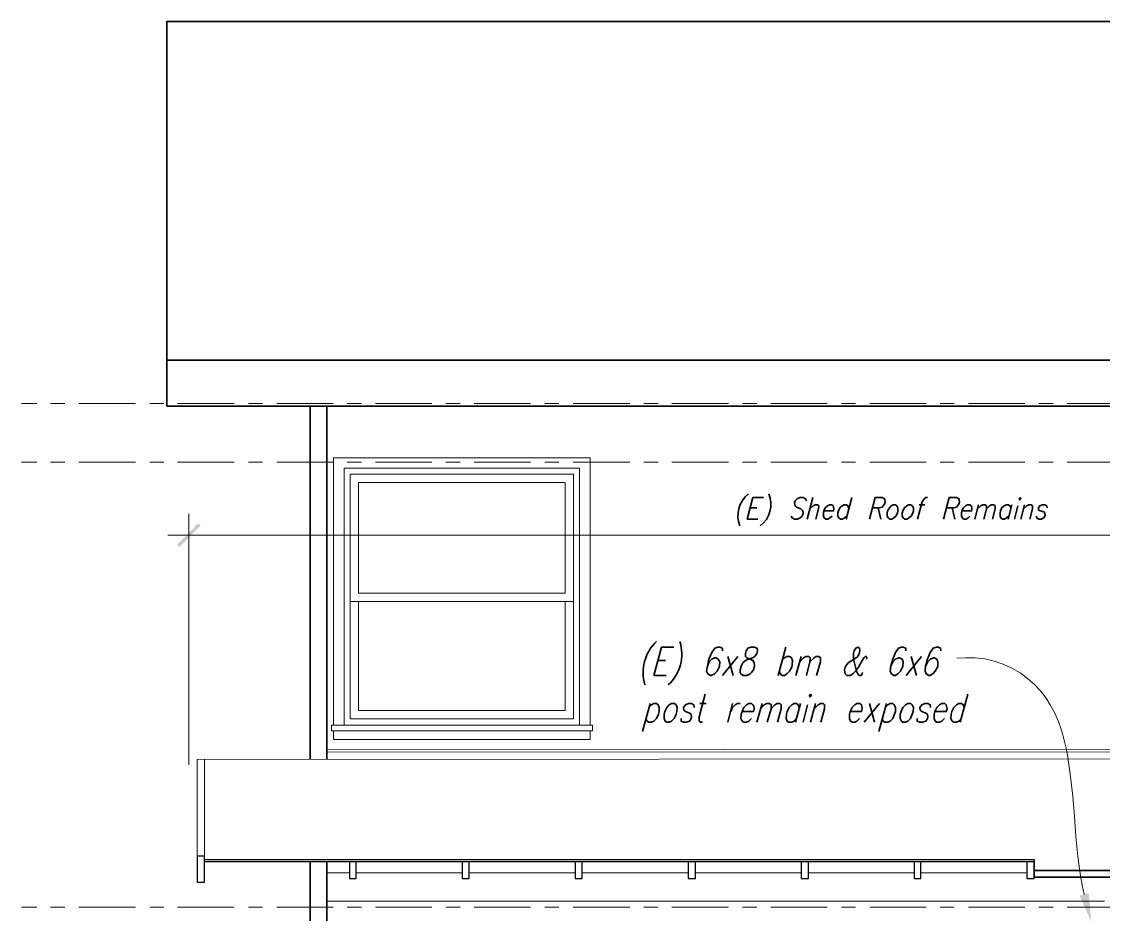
# Model space of a CAD drawing. Header units: inches. Extents: x 1543 to 43489, y -26 to 5775.
# Drawn here: x 1617.8 to 1857.2, y 3136 to 3333.7 of the extents above; entities that cross this region are included whole.
import ezdxf

# ---------------------------------------------------------------- set-up
doc = ezdxf.new("R2010")
doc.units = ezdxf.units.IN
doc.header["$LTSCALE"] = 0.5
doc.header["$MEASUREMENT"] = 0
for name, color, linetype in [('PDF_0', 7, 'Continuous'), ('PDF_A-FLOR-LEVL', 7, 'Continuous'), ('PDF_A-Window-exs', 7, 'Continuous'), ('PDF_Dim48', 7, 'Continuous'), ('PDF_Hatch-siding', 7, 'Continuous'), ('PDF_Layer1', 7, 'Continuous'), ('PDF_Layer2', 7, 'Continuous'), ('PDF_Layer3', 7, 'Continuous'), ('PDF_Layer30', 7, 'Continuous'), ('PDF_LEADER', 7, 'Continuous'), ('PDF_TEXT3', 7, 'Continuous')]:
    doc.layers.add(name, color=color, linetype=linetype)

msp = doc.modelspace()

# ---------------------------------------------------------------- linework, layer by layer
at = {"layer": 'PDF_0', "transparency": 33554559}
for points in [[(1656.87, 3222.66), (1652.7, 3217.41), (1652.2, 3217.91)], [(1657.37, 3222.16), (1656.87, 3222.66), (1652.7, 3217.41)]]:
    msp.add_solid(points, dxfattribs=at)
at = {"layer": 'PDF_A-FLOR-LEVL', "lineweight": 20}
for points in [[(1617.76, 3249.18), (1621.09, 3249.18)], [(1624.18, 3249.18), (1627.35, 3249.18)], [(1630.43, 3249.18), (1642.94, 3249.18)], [(1646.11, 3249.18), (1649.2, 3249.18)], [(1652.28, 3249.18), (1664.79, 3249.18)], [(1667.96, 3249.18), (1671.05, 3249.18)], [(1674.22, 3249.18), (1686.73, 3249.18)], [(1689.81, 3249.18), (1692.98, 3249.18)], [(1696.07, 3249.18), (1708.58, 3249.18)], [(1711.66, 3249.18), (1714.83, 3249.18)], [(1717.92, 3249.18), (1730.43, 3249.18)], [(1733.6, 3249.18), (1736.68, 3249.18)], [(1739.85, 3249.18), (1752.36, 3249.18)], [(1755.45, 3249.18), (1758.62, 3249.18)], [(1761.7, 3249.18), (1774.21, 3249.18)], [(1777.3, 3249.18), (1780.47, 3249.18)], [(1783.56, 3249.18), (1796.07, 3249.18)], [(1799.23, 3249.18), (1802.32, 3249.18)], [(1805.49, 3249.18), (1818, 3249.18)], [(1821.09, 3249.18), (1824.17, 3249.18)], [(1827.34, 3249.18), (1839.85, 3249.18)], [(1842.94, 3249.18), (1846.11, 3249.18)], [(1849.19, 3249.18), (1861.7, 3249.18)], [(1617.76, 3137.67), (1621.09, 3137.67)], [(1624.18, 3137.67), (1627.35, 3137.67)], [(1630.43, 3137.67), (1642.94, 3137.67)], [(1646.11, 3137.67), (1649.2, 3137.67)], [(1652.28, 3137.67), (1664.79, 3137.67)], [(1667.96, 3137.67), (1671.05, 3137.67)], [(1674.22, 3137.67), (1686.73, 3137.67)], [(1689.81, 3137.67), (1692.98, 3137.67)], [(1696.07, 3137.67), (1708.58, 3137.67)], [(1711.66, 3137.67), (1714.83, 3137.67)], [(1717.92, 3137.67), (1730.43, 3137.67)], [(1733.6, 3137.67), (1736.68, 3137.67)], [(1739.85, 3137.67), (1752.36, 3137.67)], [(1755.45, 3137.67), (1758.62, 3137.67)], [(1761.7, 3137.67), (1774.21, 3137.67)], [(1777.3, 3137.67), (1780.47, 3137.67)], [(1783.56, 3137.67), (1796.07, 3137.67)], [(1799.23, 3137.67), (1802.32, 3137.67)], [(1805.49, 3137.67), (1818, 3137.67)], [(1821.09, 3137.67), (1824.17, 3137.67)], [(1827.34, 3137.67), (1839.85, 3137.67)], [(1842.94, 3137.67), (1846.11, 3137.67)], [(1849.19, 3137.67), (1861.7, 3137.67)]]:
    msp.add_lwpolyline(points, dxfattribs=at)
for points in [[(1621.09, 3236.17), (1617.76, 3236.17)], [(1627.35, 3236.17), (1624.18, 3236.17)], [(1642.94, 3236.17), (1630.43, 3236.17)], [(1649.2, 3236.17), (1646.11, 3236.17)], [(1664.79, 3236.17), (1652.28, 3236.17)], [(1671.05, 3236.17), (1667.96, 3236.17)], [(1686.73, 3236.17), (1674.22, 3236.17)], [(1692.98, 3236.17), (1689.81, 3236.17)], [(1708.58, 3236.17), (1696.07, 3236.17)], [(1714.83, 3236.17), (1711.66, 3236.17)], [(1730.43, 3236.17), (1717.92, 3236.17)], [(1736.68, 3236.17), (1733.6, 3236.17)], [(1752.36, 3236.17), (1739.85, 3236.17)], [(1758.62, 3236.17), (1755.45, 3236.17)], [(1774.21, 3236.17), (1761.7, 3236.17)], [(1780.47, 3236.17), (1777.3, 3236.17)], [(1796.07, 3236.17), (1783.56, 3236.17)], [(1802.32, 3236.17), (1799.23, 3236.17)], [(1818, 3236.17), (1805.49, 3236.17)], [(1824.17, 3236.17), (1821.09, 3236.17)], [(1839.85, 3236.17), (1827.34, 3236.17)], [(1846.11, 3236.17), (1842.94, 3236.17)], [(1861.7, 3236.17), (1849.19, 3236.17)]]:
    msp.add_lwpolyline(points, close=True, dxfattribs=at)
at = {"layer": 'PDF_A-Window-exs', "lineweight": 9}
for points in [[(1690.48, 3233.5), (1690.48, 3179.37), (1739.94, 3179.37), (1739.94, 3233.5)], [(1692.32, 3231.67), (1692.32, 3207.15), (1738.1, 3207.15), (1738.1, 3231.67)]]:
    msp.add_lwpolyline(points, close=True, dxfattribs=at)
for points in [[(1693.07, 3233.5), (1739.94, 3233.5), (1739.94, 3179.88)], [(1739.94, 3205.31), (1690.48, 3205.31)], [(1692.32, 3205.31), (1692.32, 3181.21), (1738.1, 3181.21), (1738.1, 3205.31)]]:
    msp.add_lwpolyline(points, dxfattribs=at)
at = {"layer": 'PDF_Dim48', "lineweight": 35}
for points in [[(1780.72, 3223.58), (1778.38, 3223.58), (1779.64, 3228.33), (1781.97, 3228.33)], [(1791.48, 3227.66), (1791.23, 3228.08), (1790.73, 3228.33), (1790.06, 3228.33), (1789.39, 3228.08), (1788.98, 3227.66), (1788.81, 3227.16), (1788.89, 3226.75), (1788.98, 3226.5), (1789.31, 3226.25), (1790.23, 3225.83), (1790.56, 3225.58), (1790.64, 3225.41), (1790.73, 3224.91), (1790.56, 3224.24), (1790.06, 3223.83), (1789.48, 3223.58), (1788.81, 3223.58), (1788.31, 3223.83), (1788.06, 3224.24)], [(1792.9, 3228.33), (1791.65, 3223.58)], [(1801.49, 3228.33), (1800.24, 3223.58)], [(1805.41, 3223.58), (1806.66, 3228.33), (1808.24, 3228.33), (1808.74, 3228.08), (1808.83, 3227.83), (1808.91, 3227.41), (1808.74, 3226.91), (1808.49, 3226.5), (1808.24, 3226.25), (1807.66, 3226.08), (1806.07, 3226.08)], [(1818.25, 3228.33), (1817.92, 3228.33), (1817.5, 3228.08), (1817.08, 3227.41), (1816.08, 3223.58)], [(1821.84, 3223.58), (1823.09, 3228.33), (1824.67, 3228.33), (1825.17, 3228.08), (1825.26, 3227.83), (1825.34, 3227.41), (1825.17, 3226.91), (1824.92, 3226.5), (1824.67, 3226.25), (1824.09, 3226.08), (1822.5, 3226.08)], [(1779.05, 3226.08), (1780.47, 3226.08)], [(1792.23, 3225.83), (1792.98, 3226.5), (1793.4, 3226.75), (1793.9, 3226.75), (1794.23, 3226.5), (1794.15, 3225.83), (1793.56, 3223.58)], [(1795.32, 3225.41), (1797.48, 3225.41), (1797.57, 3225.83), (1797.48, 3226.25), (1797.4, 3226.5), (1797.07, 3226.75), (1796.57, 3226.75), (1796.15, 3226.5), (1795.65, 3226.08), (1795.32, 3225.41), (1795.23, 3224.91), (1795.23, 3224.24), (1795.4, 3223.83), (1795.73, 3223.58), (1796.23, 3223.58), (1796.65, 3223.83), (1797.15, 3224.24)], [(1800.82, 3226.08), (1800.65, 3226.5), (1800.32, 3226.75), (1799.82, 3226.75), (1799.4, 3226.5), (1798.9, 3226.08), (1798.57, 3225.41), (1798.4, 3224.91), (1798.4, 3224.24), (1798.65, 3223.83), (1798.98, 3223.58), (1799.49, 3223.58), (1799.9, 3223.83), (1800.4, 3224.24)], [(1807.32, 3226.08), (1807.91, 3223.58)], [(1816.42, 3226.75), (1817.67, 3226.75)], [(1823.75, 3226.08), (1824.34, 3223.58)], [(1825.84, 3225.41), (1828.01, 3225.41), (1828.09, 3225.83), (1828.09, 3226.25), (1827.92, 3226.5), (1827.67, 3226.75), (1827.09, 3226.75), (1826.67, 3226.5), (1826.26, 3226.08), (1825.84, 3225.41), (1825.76, 3224.91), (1825.76, 3224.24), (1826.01, 3223.83), (1826.26, 3223.58), (1826.84, 3223.58), (1827.26, 3223.83), (1827.67, 3224.24)], [(1829.59, 3226.75), (1828.76, 3223.58)], [(1829.34, 3225.83), (1830.09, 3226.5), (1830.51, 3226.75), (1831.01, 3226.75), (1831.34, 3226.5), (1831.34, 3225.83), (1830.76, 3223.58)], [(1831.34, 3225.83), (1832.01, 3226.5), (1832.43, 3226.75), (1833.01, 3226.75), (1833.26, 3226.5), (1833.26, 3225.83), (1832.68, 3223.58)], [(1836.76, 3226.08), (1836.51, 3226.5), (1836.18, 3226.75), (1835.68, 3226.75), (1835.26, 3226.5), (1834.76, 3226.08), (1834.43, 3225.41), (1834.35, 3224.91), (1834.35, 3224.24), (1834.51, 3223.83), (1834.85, 3223.58), (1835.35, 3223.58), (1835.76, 3223.83), (1836.26, 3224.24)], [(1836.93, 3226.75), (1836.1, 3223.58)], [(1838.27, 3226.5), (1837.52, 3223.58)], [(1839.77, 3226.75), (1838.93, 3223.58)], [(1839.52, 3225.83), (1840.27, 3226.5), (1840.68, 3226.75), (1841.19, 3226.75), (1841.52, 3226.5), (1841.52, 3225.83), (1840.93, 3223.58)], [(1844.77, 3226.08), (1844.69, 3226.5), (1844.27, 3226.75), (1843.69, 3226.75), (1843.1, 3226.5), (1842.85, 3226.08), (1842.85, 3225.58), (1843.19, 3225.41), (1844.02, 3225.16), (1844.27, 3224.91), (1844.35, 3224.49), (1844.27, 3224.24), (1844.02, 3223.83), (1843.44, 3223.58), (1842.85, 3223.58), (1842.44, 3223.83), (1842.35, 3224.24)]]:
    msp.add_lwpolyline(points, dxfattribs=at)
for points in [[(1838.52, 3228.08), (1838.68, 3227.83), (1838.93, 3228.08), (1838.77, 3228.33)], [(1810.66, 3226.75), (1810.24, 3226.5), (1809.83, 3226.08), (1809.41, 3225.41), (1809.33, 3224.91), (1809.33, 3224.24), (1809.58, 3223.83), (1809.83, 3223.58), (1810.41, 3223.58), (1810.83, 3223.83), (1811.24, 3224.24), (1811.66, 3224.91), (1811.74, 3225.41), (1811.74, 3226.08), (1811.49, 3226.5), (1811.24, 3226.75)], [(1814.08, 3226.75), (1813.66, 3226.5), (1813.16, 3226.08), (1812.83, 3225.41), (1812.66, 3224.91), (1812.66, 3224.24), (1812.91, 3223.83), (1813.25, 3223.58), (1813.75, 3223.58), (1814.16, 3223.83), (1814.66, 3224.24), (1815, 3224.91), (1815.16, 3225.41), (1815.16, 3226.08), (1814.91, 3226.5), (1814.58, 3226.75)]]:
    msp.add_lwpolyline(points, close=True, dxfattribs=at)
at = {"layer": 'PDF_Dim48', "lineweight": 20}
for points in [[(1654.79, 3169.2), (1654.79, 3224.74)], [(2175.29, 3219.99), (1650.12, 3219.99)]]:
    msp.add_lwpolyline(points, dxfattribs=at)
at = {"layer": 'PDF_Dim48', "lineweight": 35}
for centre, radius, start, end in [((1782.48, 3224.32), 6.18, 128.4271, 201.2909), ((1777.64, 3226.85), 5.97, 306.9065, 22.8115)]:
    msp.add_arc(centre, radius, start, end, dxfattribs=at)
at = {"layer": 'PDF_Hatch-siding', "lineweight": 13}
for points in [[(1685.31, 3145.26), (1690.31, 3145.26)], [(1691.82, 3145.26), (1715.25, 3145.26)], [(1716.84, 3145.26), (1740.27, 3145.26)], [(1741.86, 3145.26), (1765.29, 3145.26)], [(1766.88, 3145.26), (1790.31, 3145.26)], [(1791.9, 3145.26), (1815.33, 3145.26)], [(1816.83, 3145.26), (1840.27, 3145.26)], [(1685.31, 3139.01), (1857.45, 3139.01)]]:
    msp.add_lwpolyline(points, dxfattribs=at)
at = {"layer": 'PDF_Layer1', "lineweight": 20}
for points in [[(1743.61, 3177.96), (1743.61, 3237.17), (1686.81, 3237.17), (1686.81, 3177.96)], [(1686.81, 3176.71), (1686.81, 3174.79), (1743.61, 3174.79), (1743.61, 3176.71)]]:
    msp.add_lwpolyline(points, dxfattribs=at)
for points in [[(1741.27, 3177.96), (1741.27, 3234.84), (1689.15, 3234.84), (1689.15, 3177.96), (1689.15, 3234.84), (1741.27, 3234.84)], [(1744.11, 3177.96), (1744.11, 3176.71), (1686.31, 3176.71), (1686.31, 3177.96)]]:
    msp.add_lwpolyline(points, close=True, dxfattribs=at)
at = {"layer": 'PDF_Layer2', "lineweight": 30}
for points in [[(1656.62, 3143.18), (1658.21, 3143.18), (1658.21, 3148.93), (1656.62, 3148.93)], [(1690.31, 3144.01), (1691.82, 3144.01), (1691.82, 3147.68), (1690.31, 3147.68)], [(1715.25, 3144.01), (1716.84, 3144.01), (1716.84, 3147.68), (1715.25, 3147.68)], [(1740.27, 3144.01), (1741.86, 3144.01), (1741.86, 3147.68), (1740.27, 3147.68)], [(1765.29, 3144.01), (1766.88, 3144.01), (1766.88, 3147.68), (1765.29, 3147.68)], [(1790.31, 3144.01), (1791.9, 3144.01), (1791.9, 3147.68), (1790.31, 3147.68)], [(1815.33, 3144.01), (1816.83, 3144.01), (1816.83, 3147.68), (1815.33, 3147.68)], [(1840.27, 3144.01), (1841.85, 3144.01), (1841.85, 3147.68), (1840.27, 3147.68)]]:
    msp.add_lwpolyline(points, close=True, dxfattribs=at)
msp.add_lwpolyline([(1658.21, 3148.18), (1841.85, 3148.18), (1841.85, 3147.68), (1658.21, 3147.68)], dxfattribs=at)
at = {"layer": 'PDF_Layer3', "lineweight": 35}
msp.add_lwpolyline([(1649.87, 3248.6), (1649.87, 3333.75), (2156.44, 3333.75), (2156.44, 3248.6), (1861.2, 3248.6)], close=True, dxfattribs=at)
for points in [[(1649.87, 3258.77), (1861.2, 3258.77), (2156.44, 3258.77)], [(1681.64, 3248.6), (1681.64, 3170.37)], [(1685.31, 3248.6), (1685.31, 3170.37)], [(1681.64, 3147.68), (1681.64, 3034.01)], [(1685.31, 3147.68), (1685.31, 3034.01)], [(1841.85, 3145.76), (2169.03, 3145.76), (2169.03, 3144.26), (1841.85, 3144.26), (1841.85, 3147.68)]]:
    msp.add_lwpolyline(points, dxfattribs=at)
at = {"layer": 'PDF_Layer30', "lineweight": 13}
for points in [[(1685.31, 3172.45), (1861.2, 3172.62)], [(1656.62, 3147.68), (1656.62, 3170.37), (1861.2, 3170.53)], [(1658.21, 3147.68), (1658.21, 3170.37)], [(1685.31, 3171.95), (1861.2, 3172.04)]]:
    msp.add_lwpolyline(points, dxfattribs=at)
at = {"layer": 'PDF_LEADER', "lineweight": 20}
msp.add_lwpolyline([(1852.94, 3140.43), (1852.53, 3142.51), (1852.11, 3144.6), (1851.53, 3148.85), (1851.11, 3153.27), (1850.78, 3157.69), (1850.44, 3162.19), (1849.94, 3166.53), (1849.36, 3170.87), (1848.94, 3172.87), (1848.44, 3174.95), (1847.94, 3176.87), (1847.27, 3178.79), (1846.44, 3180.63), (1845.52, 3182.29), (1844.52, 3183.96), (1843.27, 3185.55), (1841.94, 3186.96), (1840.43, 3188.3), (1838.77, 3189.55), (1836.93, 3190.55), (1835.01, 3191.47), (1833.01, 3192.13), (1830.93, 3192.64), (1828.84, 3192.89), (1826.76, 3192.89), (1824.76, 3192.8)], dxfattribs=at)
at = {"layer": 'PDF_LEADER', "transparency": 33554559}
msp.add_solid([(1851.94, 3140.18), (1854.53, 3134.42), (1853.95, 3140.76)], dxfattribs=at)
at = {"layer": 'PDF_TEXT3', "lineweight": 35}
for points in [[(1760.45, 3188.97), (1757.7, 3188.97), (1759.37, 3195.22), (1762.12, 3195.22)], [(1772.88, 3194.39), (1772.88, 3194.97), (1772.3, 3195.22), (1771.88, 3195.22), (1771.21, 3194.97), (1770.55, 3194.05), (1769.88, 3192.55), (1769.54, 3191.05), (1769.38, 3189.88), (1769.63, 3189.3), (1770.21, 3188.97), (1770.38, 3188.97), (1771.13, 3189.3), (1771.71, 3189.88), (1772.13, 3190.8), (1772.21, 3191.05), (1772.3, 3191.97), (1771.96, 3192.55), (1771.46, 3192.89), (1771.21, 3192.89), (1770.55, 3192.55), (1769.96, 3191.97), (1769.54, 3191.05)], [(1786.89, 3195.22), (1785.22, 3188.97)], [(1804.74, 3192.55), (1804.82, 3192.89), (1804.66, 3193.14), (1804.49, 3193.14), (1804.16, 3192.89), (1803.82, 3192.3), (1802.99, 3190.8), (1802.32, 3189.88), (1801.74, 3189.3), (1801.24, 3188.97), (1800.4, 3188.97), (1800.07, 3189.3), (1799.99, 3189.63), (1799.9, 3190.22), (1800.07, 3190.8), (1800.4, 3191.38), (1800.74, 3191.72), (1802.49, 3192.89), (1802.82, 3193.14), (1803.15, 3193.8), (1803.32, 3194.39), (1803.24, 3194.97), (1802.9, 3195.22), (1802.4, 3194.97), (1802.07, 3194.39), (1801.9, 3193.8), (1801.9, 3192.89), (1802.07, 3191.97), (1802.57, 3189.88), (1802.82, 3189.3), (1803.15, 3188.97), (1803.57, 3188.97), (1803.82, 3189.3), (1803.91, 3189.63)], [(1813.5, 3194.39), (1813.5, 3194.97), (1812.91, 3195.22), (1812.5, 3195.22), (1811.83, 3194.97), (1811.16, 3194.05), (1810.58, 3192.55), (1810.16, 3191.05), (1809.99, 3189.88), (1810.33, 3189.3), (1810.83, 3188.97), (1811.08, 3188.97), (1811.74, 3189.3), (1812.33, 3189.88), (1812.75, 3190.8), (1812.83, 3191.05), (1812.91, 3191.97), (1812.66, 3192.55), (1812.08, 3192.89), (1811.91, 3192.89), (1811.16, 3192.55), (1810.58, 3191.97), (1810.16, 3191.05)], [(1821.25, 3194.39), (1821.17, 3194.97), (1820.67, 3195.22), (1820.25, 3195.22), (1819.5, 3194.97), (1818.83, 3194.05), (1818.25, 3192.55), (1817.83, 3191.05), (1817.75, 3189.88), (1818, 3189.3), (1818.58, 3188.97), (1818.75, 3188.97), (1819.42, 3189.3), (1820, 3189.88), (1820.5, 3190.8), (1820.59, 3191.05), (1820.59, 3191.97), (1820.34, 3192.55), (1819.75, 3192.89), (1819.58, 3192.89), (1818.92, 3192.55), (1818.33, 3191.97), (1817.83, 3191.05)], [(1758.62, 3192.3), (1760.29, 3192.3)], [(1776.3, 3193.14), (1772.88, 3188.97)], [(1774.05, 3193.14), (1775.22, 3188.97)], [(1786.06, 3192.3), (1786.64, 3192.89), (1787.14, 3193.14), (1787.81, 3193.14), (1788.14, 3192.89), (1788.39, 3192.3), (1788.31, 3191.38), (1788.23, 3190.8), (1787.73, 3189.88), (1787.14, 3189.3), (1786.64, 3188.97), (1786.06, 3188.97), (1785.72, 3189.3), (1785.47, 3189.88)], [(1790.31, 3193.14), (1789.14, 3188.97)], [(1789.98, 3191.97), (1790.81, 3192.89), (1791.31, 3193.14), (1791.98, 3193.14), (1792.31, 3192.89), (1792.23, 3191.97), (1791.48, 3188.97)], [(1792.23, 3191.97), (1793.15, 3192.89), (1793.65, 3193.14), (1794.23, 3193.14), (1794.56, 3192.89), (1794.56, 3191.97), (1793.73, 3188.97)], [(1816.92, 3193.14), (1813.58, 3188.97)], [(1814.66, 3193.14), (1815.83, 3188.97)], [(1769.04, 3184.8), (1767.71, 3179.79), (1767.71, 3178.87), (1768.04, 3178.62), (1768.46, 3178.62)], [(1827.17, 3184.8), (1825.51, 3178.62)], [(1756.87, 3182.71), (1755.2, 3176.54)], [(1756.62, 3181.88), (1757.2, 3182.46), (1757.7, 3182.71), (1758.29, 3182.71), (1758.62, 3182.46), (1758.87, 3181.88), (1758.87, 3180.96), (1758.7, 3180.38), (1758.29, 3179.46), (1757.7, 3178.87), (1757.2, 3178.62), (1756.53, 3178.62), (1756.2, 3178.87), (1755.95, 3179.46)], [(1766.63, 3181.88), (1766.54, 3182.46), (1766.04, 3182.71), (1765.37, 3182.71), (1764.71, 3182.46), (1764.29, 3181.88), (1764.37, 3181.29), (1764.71, 3180.96), (1765.62, 3180.63), (1765.96, 3180.38), (1766.04, 3179.79), (1765.96, 3179.46), (1765.62, 3178.87), (1764.87, 3178.62), (1764.29, 3178.62), (1763.71, 3178.87), (1763.71, 3179.46)], [(1767.88, 3182.71), (1769.29, 3182.71)], [(1775.13, 3182.71), (1774.05, 3178.62)], [(1774.72, 3180.96), (1775.13, 3181.88), (1775.72, 3182.46), (1776.22, 3182.71), (1776.8, 3182.71)], [(1777.22, 3180.96), (1779.72, 3180.96), (1779.89, 3181.54), (1779.8, 3182.13), (1779.64, 3182.46), (1779.3, 3182.71), (1778.72, 3182.71), (1778.22, 3182.46), (1777.63, 3181.88), (1777.22, 3180.96), (1777.05, 3180.38), (1776.97, 3179.46), (1777.22, 3178.87), (1777.63, 3178.62), (1778.22, 3178.62), (1778.72, 3178.87), (1779.3, 3179.46)], [(1781.64, 3182.71), (1780.47, 3178.62)], [(1781.3, 3181.54), (1782.14, 3182.46), (1782.64, 3182.71), (1783.31, 3182.71), (1783.64, 3182.46), (1783.64, 3181.54), (1782.81, 3178.62)], [(1783.64, 3181.54), (1784.47, 3182.46), (1784.97, 3182.71), (1785.56, 3182.71), (1785.89, 3182.46), (1785.89, 3181.54), (1785.06, 3178.62)], [(1789.89, 3181.88), (1789.64, 3182.46), (1789.31, 3182.71), (1788.73, 3182.71), (1788.23, 3182.46), (1787.64, 3181.88), (1787.23, 3180.96), (1787.06, 3180.38), (1786.98, 3179.46), (1787.23, 3178.87), (1787.56, 3178.62), (1788.23, 3178.62), (1788.73, 3178.87), (1789.31, 3179.46)], [(1790.14, 3182.71), (1789.06, 3178.62)], [(1791.73, 3182.46), (1790.73, 3178.62)], [(1793.48, 3182.71), (1792.4, 3178.62)], [(1793.15, 3181.54), (1794.06, 3182.46), (1794.56, 3182.71), (1795.15, 3182.71), (1795.48, 3182.46), (1795.48, 3181.54), (1794.65, 3178.62)], [(1801.15, 3180.96), (1803.66, 3180.96), (1803.82, 3181.54), (1803.74, 3182.13), (1803.66, 3182.46), (1803.32, 3182.71), (1802.65, 3182.71), (1802.15, 3182.46), (1801.57, 3181.88), (1801.15, 3180.96), (1800.99, 3180.38), (1800.99, 3179.46), (1801.24, 3178.87), (1801.57, 3178.62), (1802.15, 3178.62), (1802.65, 3178.87), (1803.24, 3179.46)], [(1807.66, 3182.71), (1804.24, 3178.62)], [(1805.41, 3182.71), (1806.57, 3178.62)], [(1809.16, 3182.71), (1807.49, 3176.54)], [(1808.91, 3181.88), (1809.49, 3182.46), (1809.99, 3182.71), (1810.58, 3182.71), (1810.91, 3182.46), (1811.16, 3181.88), (1811.16, 3180.96), (1810.99, 3180.38), (1810.58, 3179.46), (1809.99, 3178.87), (1809.49, 3178.62), (1808.83, 3178.62), (1808.49, 3178.87), (1808.24, 3179.46)], [(1818.92, 3181.88), (1818.83, 3182.46), (1818.33, 3182.71), (1817.67, 3182.71), (1817, 3182.46), (1816.58, 3181.88), (1816.67, 3181.29), (1817, 3180.96), (1817.92, 3180.63), (1818.25, 3180.38), (1818.33, 3179.79), (1818.25, 3179.46), (1817.92, 3178.87), (1817.17, 3178.62), (1816.58, 3178.62), (1816, 3178.87), (1816, 3179.46)], [(1819.92, 3180.96), (1822.42, 3180.96), (1822.59, 3181.54), (1822.5, 3182.13), (1822.42, 3182.46), (1822.09, 3182.71), (1821.42, 3182.71), (1820.92, 3182.46), (1820.34, 3181.88), (1819.92, 3180.96), (1819.75, 3180.38), (1819.75, 3179.46), (1820, 3178.87), (1820.34, 3178.62), (1820.92, 3178.62), (1821.42, 3178.87), (1822, 3179.46)], [(1826.42, 3181.88), (1826.17, 3182.46), (1825.76, 3182.71), (1825.17, 3182.71), (1824.67, 3182.46), (1824.09, 3181.88), (1823.67, 3180.96), (1823.5, 3180.38), (1823.42, 3179.46), (1823.75, 3178.87), (1824.09, 3178.62), (1824.67, 3178.62), (1825.17, 3178.87), (1825.76, 3179.46)]]:
    msp.add_lwpolyline(points, dxfattribs=at)
for points in [[(1779.14, 3195.22), (1778.47, 3194.97), (1778.13, 3194.39), (1777.97, 3193.8), (1777.97, 3193.14), (1778.3, 3192.89), (1779.05, 3192.55), (1779.64, 3192.3), (1779.89, 3191.72), (1779.97, 3191.05), (1779.72, 3190.22), (1779.3, 3189.63), (1779.05, 3189.3), (1778.3, 3188.97), (1777.47, 3188.97), (1776.97, 3189.3), (1776.8, 3189.63), (1776.8, 3190.22), (1777.05, 3191.05), (1777.38, 3191.72), (1777.97, 3192.3), (1778.64, 3192.55), (1779.55, 3192.89), (1780.05, 3193.14), (1780.47, 3193.8), (1780.64, 3194.39), (1780.55, 3194.97), (1779.97, 3195.22)], [(1792.15, 3184.55), (1792.23, 3184.21), (1792.56, 3184.55), (1792.4, 3184.8)], [(1761.62, 3182.71), (1761.12, 3182.46), (1760.54, 3181.88), (1760.12, 3180.96), (1759.95, 3180.38), (1759.95, 3179.46), (1760.2, 3178.87), (1760.54, 3178.62), (1761.12, 3178.62), (1761.62, 3178.87), (1762.21, 3179.46), (1762.62, 3180.38), (1762.79, 3180.96), (1762.87, 3181.88), (1762.62, 3182.46), (1762.29, 3182.71)], [(1813.91, 3182.71), (1813.41, 3182.46), (1812.83, 3181.88), (1812.41, 3180.96), (1812.25, 3180.38), (1812.25, 3179.46), (1812.5, 3178.87), (1812.83, 3178.62), (1813.41, 3178.62), (1813.91, 3178.87), (1814.5, 3179.46), (1814.91, 3180.38), (1815.08, 3180.96), (1815.16, 3181.88), (1814.91, 3182.46), (1814.58, 3182.71)]]:
    msp.add_lwpolyline(points, close=True, dxfattribs=at)
for centre, radius, start, end in [((1764.73, 3189.59), 9.43, 133.1147, 196.7126), ((1754.74, 3193.68), 9.15, 312.039, 17.7883)]:
    msp.add_arc(centre, radius, start, end, dxfattribs=at)

doc.saveas('drawing.dxf')
